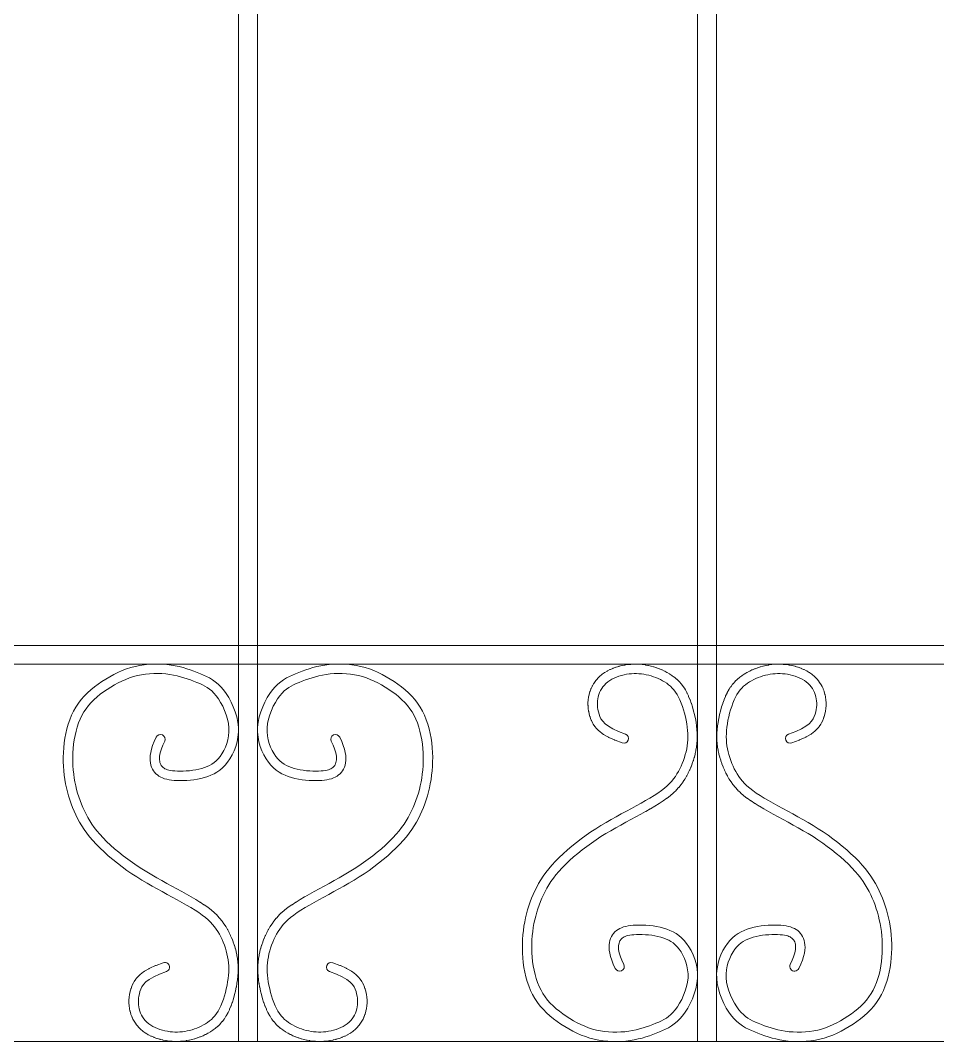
# Model space of a CAD drawing. Header units: millimetres. Extents: x -25 to 4147, y 0 to 2650.
# Drawn here: x 972 to 1458, y 489 to 1030 of the extents above; entities that cross this region are included whole.
import ezdxf

# ---------------------------------------------------------------- set-up
doc = ezdxf.new("R2010")
doc.units = ezdxf.units.MM
doc.layers.add('ceco.net 340', color=7, linetype='Continuous', lineweight=5)

msp = doc.modelspace()

# ---------------------------------------------------------------- linework, layer by layer
at = {"layer": 'ceco.net 340'}
for p, q in [((1087.82, 2250), (1087.82, 488.65)), ((1097.82, 2250), (1097.82, 488.65)), ((1331.13, 2250), (1331.13, 488.65)), ((1341.13, 2250), (1341.13, 488.65)), ((450, 698.65), (3672.14, 698.65)), ((450, 688.65), (3672.14, 688.65)), ((1341.13, 688.65), (1341.13, 488.65)), ((450, 488.65), (3672.14, 488.65))]:
    msp.add_line(p, q, dxfattribs=at)
for points in [[(1049.63, 525.71), (1045.85, 524.28), (1042.84, 522.89), (1040.51, 521.52), (1038.76, 520.18), (1037.5, 518.87), (1036.61, 517.59), (1036, 516.33), (1035.57, 515.09), (1035.23, 513.88), (1034.98, 512.68), (1034.81, 511.51), (1034.71, 510.35), (1034.7, 509.21), (1034.77, 508.08), (1034.93, 506.96), (1035.16, 505.85), (1035.48, 504.75), (1035.89, 503.68), (1036.38, 502.62), (1036.96, 501.6), (1037.63, 500.62), (1038.4, 499.68), (1039.25, 498.81), (1040.21, 497.99), (1041.25, 497.25), (1042.38, 496.58), (1043.58, 495.98), (1044.84, 495.45), (1046.13, 494.98), (1047.46, 494.59), (1048.8, 494.26), (1050.15, 494), (1051.49, 493.81), (1052.81, 493.68), (1054.13, 493.62), (1055.44, 493.62), (1056.74, 493.68), (1058.04, 493.8), (1059.33, 493.98), (1060.61, 494.22), (1061.89, 494.51), (1063.17, 494.86), (1064.43, 495.26), (1065.67, 495.71), (1066.88, 496.22), (1068.07, 496.78), (1069.22, 497.38), (1070.34, 498.04), (1071.41, 498.74), (1072.44, 499.51), (1073.43, 500.35), (1074.38, 501.27), (1075.28, 502.29), (1076.13, 503.42), (1076.95, 504.68), (1077.72, 506.06), (1078.45, 507.59), (1079.13, 509.24), (1079.77, 510.98), (1080.34, 512.79), (1080.86, 514.65), (1081.32, 516.52), (1081.72, 518.39), (1082.04, 520.22), (1082.3, 522), (1082.48, 523.73), (1082.59, 525.42), (1082.62, 527.07), (1082.58, 528.69), (1082.47, 530.29), (1082.28, 531.88), (1082.02, 533.45), (1081.68, 535.03), (1081.28, 536.6), (1080.81, 538.15), (1080.28, 539.69), (1079.69, 541.2), (1079.05, 542.67), (1078.36, 544.11), (1077.63, 545.51), (1076.85, 546.85), (1076.02, 548.16), (1075.11, 549.43), (1074.09, 550.68), (1072.95, 551.92), (1071.67, 553.16), (1070.22, 554.4), (1068.59, 555.66), (1066.76, 556.95), (1064.74, 558.26), (1062.57, 559.6), (1060.25, 560.96), (1057.82, 562.34), (1055.29, 563.74), (1052.7, 565.16), (1050.05, 566.6), (1047.38, 568.06), (1044.69, 569.54), (1042, 571.05), (1039.3, 572.61), (1036.61, 574.2), (1033.93, 575.85), (1031.29, 577.57), (1028.67, 579.35), (1026.1, 581.2), (1023.58, 583.11), (1021.14, 585.08), (1018.78, 587.08), (1016.53, 589.1), (1014.4, 591.13), (1012.4, 593.15), (1010.56, 595.16), (1008.88, 597.13), (1007.36, 599.09), (1005.97, 601.02), (1004.71, 602.95), (1003.57, 604.87), (1002.52, 606.79), (1001.56, 608.73), (1000.68, 610.69), (999.85, 612.67), (999.08, 614.68), (998.38, 616.72), (997.73, 618.79), (997.15, 620.91), (996.63, 623.06), (996.17, 625.26), (995.79, 627.51), (995.46, 629.81), (995.21, 632.15), (995.04, 634.54), (994.94, 636.95), (994.92, 639.4), (995, 641.88), (995.16, 644.37), (995.43, 646.88), (995.79, 649.39), (996.26, 651.9), (996.84, 654.39), (997.53, 656.84), (998.35, 659.24), (999.3, 661.56), (1000.38, 663.81), (1001.59, 665.95), (1002.95, 667.98), (1004.44, 669.9), (1006.04, 671.72), (1007.75, 673.44), (1009.56, 675.07), (1011.44, 676.61), (1013.4, 678.08), (1015.4, 679.47), (1017.46, 680.79), (1019.55, 682.04), (1021.69, 683.21), (1023.87, 684.28), (1026.09, 685.25), (1028.36, 686.12), (1030.67, 686.87), (1033.02, 687.49), (1035.41, 687.98), (1037.83, 688.35), (1040.27, 688.59), (1042.7, 688.71), (1045.11, 688.73), (1047.48, 688.64), (1049.81, 688.45), (1052.07, 688.17), (1054.25, 687.8), (1056.35, 687.35), (1058.39, 686.84), (1060.35, 686.27), (1062.24, 685.65), (1064.07, 685), (1065.85, 684.32), (1067.57, 683.63), (1069.23, 682.92), (1070.85, 682.18), (1072.43, 681.36), (1073.97, 680.44), (1075.47, 679.38), (1076.95, 678.15), (1078.4, 676.71), (1079.83, 675.04), (1081.24, 673.1), (1082.61, 670.93), (1083.88, 668.57), (1085.03, 666.06), (1086.03, 663.43), (1086.83, 660.73), (1087.41, 657.99), (1087.72, 655.26), (1087.74, 652.57), (1087.5, 649.95), (1087.01, 647.41), (1086.31, 644.98), (1085.43, 642.67), (1084.4, 640.52), (1083.25, 638.53), (1082.01, 636.73), (1080.69, 635.13), (1079.32, 633.73), (1077.88, 632.51), (1076.38, 631.45), (1074.81, 630.54), (1073.18, 629.77), (1071.49, 629.11), (1069.73, 628.56), (1067.91, 628.1), (1066.05, 627.73), (1064.18, 627.43), (1062.3, 627.21), (1060.45, 627.06), (1058.64, 626.98), (1056.9, 626.95), (1055.26, 626.98), (1053.72, 627.07), (1052.29, 627.2), (1050.96, 627.39), (1049.73, 627.65), (1048.58, 627.96), (1047.52, 628.34), (1046.54, 628.79), (1045.63, 629.32), (1044.78, 629.92), (1044.01, 630.59), (1043.31, 631.34), (1042.7, 632.17), (1042.16, 633.08), (1041.71, 634.07), (1041.36, 635.13), (1041.09, 636.28), (1040.93, 637.51), (1040.89, 638.84), (1040.99, 640.29), (1041.24, 641.87), (1041.67, 643.6), (1042.29, 645.51), (1043.12, 647.61), (1044.18, 649.92)], [(1136, 525.71), (1139.79, 524.28), (1142.8, 522.89), (1145.12, 521.52), (1146.87, 520.18), (1148.14, 518.87), (1149.03, 517.59), (1149.64, 516.33), (1150.07, 515.09), (1150.4, 513.88), (1150.66, 512.68), (1150.83, 511.51), (1150.92, 510.35), (1150.93, 509.21), (1150.86, 508.08), (1150.71, 506.96), (1150.47, 505.85), (1150.15, 504.75), (1149.75, 503.68), (1149.25, 502.62), (1148.67, 501.6), (1148, 500.62), (1147.24, 499.68), (1146.38, 498.81), (1145.43, 497.99), (1144.38, 497.25), (1143.26, 496.58), (1142.06, 495.98), (1140.8, 495.45), (1139.5, 494.98), (1138.18, 494.59), (1136.83, 494.26), (1135.49, 494), (1134.15, 493.81), (1132.82, 493.68), (1131.5, 493.62), (1130.19, 493.62), (1128.89, 493.68), (1127.6, 493.8), (1126.31, 493.98), (1125.02, 494.22), (1123.74, 494.51), (1122.47, 494.86), (1121.21, 495.26), (1119.97, 495.71), (1118.75, 496.22), (1117.57, 496.78), (1116.41, 497.38), (1115.3, 498.04), (1114.22, 498.74), (1113.19, 499.51), (1112.2, 500.35), (1111.26, 501.27), (1110.36, 502.29), (1109.5, 503.42), (1108.69, 504.68), (1107.91, 506.06), (1107.19, 507.59), (1106.5, 509.24), (1105.87, 510.98), (1105.29, 512.79), (1104.77, 514.65), (1104.31, 516.52), (1103.92, 518.39), (1103.59, 520.22), (1103.34, 522), (1103.16, 523.73), (1103.05, 525.42), (1103.02, 527.07), (1103.05, 528.69), (1103.17, 530.29), (1103.35, 531.88), (1103.62, 533.45), (1103.95, 535.03), (1104.36, 536.6), (1104.83, 538.15), (1105.36, 539.69), (1105.95, 541.2), (1106.59, 542.67), (1107.28, 544.11), (1108.01, 545.51), (1108.78, 546.85), (1109.62, 548.16), (1110.53, 549.43), (1111.55, 550.68), (1112.68, 551.92), (1113.97, 553.16), (1115.41, 554.4), (1117.04, 555.66), (1118.88, 556.95), (1120.89, 558.26), (1123.07, 559.6), (1125.39, 560.96), (1127.82, 562.34), (1130.34, 563.74), (1132.94, 565.16), (1135.58, 566.6), (1138.26, 568.06), (1140.94, 569.54), (1143.64, 571.05), (1146.34, 572.61), (1149.03, 574.2), (1151.7, 575.85), (1154.35, 577.57), (1156.97, 579.35), (1159.54, 581.2), (1162.06, 583.11), (1164.5, 585.08), (1166.86, 587.08), (1169.11, 589.1), (1171.24, 591.13), (1173.23, 593.15), (1175.07, 595.16), (1176.75, 597.13), (1178.28, 599.09), (1179.66, 601.02), (1180.92, 602.95), (1182.07, 604.87), (1183.11, 606.79), (1184.07, 608.73), (1184.96, 610.69), (1185.79, 612.67), (1186.55, 614.68), (1187.26, 616.72), (1187.9, 618.79), (1188.49, 620.91), (1189.01, 623.06), (1189.46, 625.26), (1189.85, 627.51), (1190.17, 629.81), (1190.42, 632.15), (1190.6, 634.54), (1190.7, 636.95), (1190.71, 639.4), (1190.64, 641.88), (1190.47, 644.37), (1190.21, 646.88), (1189.85, 649.39), (1189.38, 651.9), (1188.8, 654.39), (1188.1, 656.84), (1187.28, 659.24), (1186.34, 661.56), (1185.26, 663.81), (1184.04, 665.95), (1182.69, 667.98), (1181.2, 669.9), (1179.59, 671.72), (1177.88, 673.44), (1176.08, 675.07), (1174.19, 676.61), (1172.24, 678.08), (1170.23, 679.47), (1168.18, 680.79), (1166.08, 682.04), (1163.95, 683.21), (1161.77, 684.28), (1159.54, 685.25), (1157.28, 686.12), (1154.97, 686.87), (1152.61, 687.49), (1150.22, 687.98), (1147.8, 688.35), (1145.37, 688.59), (1142.94, 688.71), (1140.53, 688.73), (1138.16, 688.64), (1135.83, 688.45), (1133.57, 688.17), (1131.39, 687.8), (1129.28, 687.35), (1127.25, 686.84), (1125.29, 686.27), (1123.39, 685.65), (1121.56, 685), (1119.79, 684.32), (1118.07, 683.63), (1116.4, 682.92), (1114.79, 682.18), (1113.21, 681.36), (1111.67, 680.44), (1110.16, 679.38), (1108.69, 678.15), (1107.24, 676.71), (1105.8, 675.04), (1104.39, 673.1), (1103.03, 670.93), (1101.76, 668.57), (1100.6, 666.06), (1099.61, 663.43), (1098.8, 660.73), (1098.23, 657.99), (1097.92, 655.26), (1097.89, 652.57), (1098.14, 649.95), (1098.63, 647.41), (1099.32, 644.98), (1100.2, 642.67), (1101.23, 640.52), (1102.39, 638.53), (1103.63, 636.73), (1104.94, 635.13), (1106.32, 633.73), (1107.76, 632.51), (1109.26, 631.45), (1110.83, 630.54), (1112.46, 629.77), (1114.15, 629.11), (1115.91, 628.56), (1117.72, 628.1), (1119.58, 627.73), (1121.46, 627.43), (1123.34, 627.21), (1125.19, 627.06), (1127, 626.98), (1128.73, 626.95), (1130.38, 626.98), (1131.92, 627.07), (1133.35, 627.2), (1134.68, 627.39), (1135.91, 627.65), (1137.06, 627.96), (1138.12, 628.34), (1139.1, 628.79), (1140.01, 629.32), (1140.85, 629.92), (1141.62, 630.59), (1142.32, 631.34), (1142.94, 632.17), (1143.48, 633.08), (1143.92, 634.07), (1144.28, 635.13), (1144.54, 636.28), (1144.7, 637.51), (1144.74, 638.84), (1144.65, 640.29), (1144.39, 641.87), (1143.97, 643.6), (1143.35, 645.51), (1142.52, 647.61), (1141.45, 649.92)], [(1292.94, 651.58), (1289.16, 653.01), (1286.15, 654.4), (1283.83, 655.77), (1282.08, 657.11), (1280.81, 658.42), (1279.92, 659.7), (1279.31, 660.96), (1278.88, 662.2), (1278.55, 663.41), (1278.29, 664.61), (1278.12, 665.78), (1278.03, 666.94), (1278.01, 668.08), (1278.09, 669.21), (1278.24, 670.33), (1278.48, 671.44), (1278.8, 672.54), (1279.2, 673.61), (1279.69, 674.67), (1280.28, 675.69), (1280.95, 676.67), (1281.71, 677.61), (1282.57, 678.48), (1283.52, 679.3), (1284.56, 680.04), (1285.69, 680.71), (1286.89, 681.31), (1288.15, 681.84), (1289.45, 682.31), (1290.77, 682.7), (1292.12, 683.03), (1293.46, 683.29), (1294.8, 683.48), (1296.13, 683.61), (1297.44, 683.67), (1298.75, 683.67), (1300.06, 683.61), (1301.35, 683.49), (1302.64, 683.31), (1303.93, 683.07), (1305.21, 682.78), (1306.48, 682.43), (1307.74, 682.03), (1308.98, 681.58), (1310.19, 681.07), (1311.38, 680.52), (1312.54, 679.91), (1313.65, 679.25), (1314.73, 678.55), (1315.76, 677.78), (1316.74, 676.94), (1317.69, 676.02), (1318.59, 675), (1319.45, 673.87), (1320.26, 672.61), (1321.03, 671.23), (1321.76, 669.7), (1322.45, 668.05), (1323.08, 666.31), (1323.66, 664.5), (1324.18, 662.64), (1324.64, 660.77), (1325.03, 658.9), (1325.36, 657.07), (1325.61, 655.29), (1325.79, 653.56), (1325.9, 651.87), (1325.93, 650.22), (1325.89, 648.6), (1325.78, 647), (1325.59, 645.41), (1325.33, 643.84), (1325, 642.26), (1324.59, 640.69), (1324.12, 639.14), (1323.59, 637.6), (1323, 636.09), (1322.36, 634.62), (1321.67, 633.18), (1320.94, 631.78), (1320.17, 630.44), (1319.33, 629.13), (1318.42, 627.86), (1317.4, 626.61), (1316.27, 625.37), (1314.98, 624.14), (1313.54, 622.89), (1311.9, 621.63), (1310.07, 620.34), (1308.06, 619.03), (1305.88, 617.69), (1303.56, 616.33), (1301.13, 614.95), (1298.61, 613.55), (1296.01, 612.13), (1293.37, 610.69), (1290.69, 609.23), (1288.01, 607.75), (1285.31, 606.24), (1282.61, 604.68), (1279.92, 603.09), (1277.25, 601.44), (1274.6, 599.72), (1271.98, 597.94), (1269.41, 596.09), (1266.89, 594.18), (1264.45, 592.21), (1262.09, 590.21), (1259.84, 588.19), (1257.71, 586.16), (1255.72, 584.14), (1253.88, 582.13), (1252.2, 580.16), (1250.67, 578.2), (1249.29, 576.27), (1248.03, 574.34), (1246.88, 572.42), (1245.84, 570.5), (1244.88, 568.56), (1243.99, 566.6), (1243.16, 564.62), (1242.4, 562.61), (1241.69, 560.57), (1241.04, 558.5), (1240.46, 556.38), (1239.94, 554.23), (1239.49, 552.03), (1239.1, 549.78), (1238.78, 547.48), (1238.52, 545.14), (1238.35, 542.75), (1238.25, 540.34), (1238.24, 537.89), (1238.31, 535.41), (1238.48, 532.92), (1238.74, 530.41), (1239.1, 527.9), (1239.57, 525.39), (1240.15, 522.9), (1240.85, 520.45), (1241.66, 518.05), (1242.61, 515.73), (1243.69, 513.48), (1244.91, 511.34), (1246.26, 509.31), (1247.75, 507.39), (1249.36, 505.57), (1251.07, 503.85), (1252.87, 502.22), (1254.76, 500.68), (1256.71, 499.21), (1258.72, 497.82), (1260.77, 496.5), (1262.86, 495.25), (1265, 494.08), (1267.18, 493.01), (1269.41, 492.04), (1271.67, 491.17), (1273.98, 490.42), (1276.33, 489.8), (1278.73, 489.31), (1281.15, 488.94), (1283.58, 488.7), (1286.01, 488.58), (1288.42, 488.56), (1290.79, 488.65), (1293.12, 488.84), (1295.38, 489.12), (1297.56, 489.49), (1299.67, 489.94), (1301.7, 490.45), (1303.66, 491.02), (1305.55, 491.64), (1307.39, 492.29), (1309.16, 492.97), (1310.88, 493.66), (1312.54, 494.37), (1314.16, 495.11), (1315.74, 495.93), (1317.28, 496.85), (1318.78, 497.91), (1320.26, 499.14), (1321.71, 500.58), (1323.15, 502.25), (1324.56, 504.19), (1325.92, 506.36), (1327.19, 508.72), (1328.35, 511.23), (1329.34, 513.86), (1330.15, 516.56), (1330.72, 519.3), (1331.03, 522.03), (1331.06, 524.72), (1330.81, 527.34), (1330.32, 529.88), (1329.62, 532.31), (1328.75, 534.62), (1327.72, 536.77), (1326.56, 538.76), (1325.32, 540.56), (1324.01, 542.16), (1322.63, 543.56), (1321.19, 544.78), (1319.69, 545.84), (1318.12, 546.75), (1316.49, 547.52), (1314.8, 548.18), (1313.04, 548.73), (1311.23, 549.19), (1309.37, 549.56), (1307.49, 549.86), (1305.61, 550.08), (1303.76, 550.23), (1301.95, 550.31), (1300.22, 550.34), (1298.57, 550.31), (1297.03, 550.22), (1295.6, 550.09), (1294.27, 549.9), (1293.04, 549.64), (1291.89, 549.33), (1290.83, 548.95), (1289.85, 548.5), (1288.94, 547.97), (1288.1, 547.38), (1287.33, 546.7), (1286.63, 545.95), (1286.01, 545.12), (1285.47, 544.21), (1285.02, 543.22), (1284.67, 542.16), (1284.41, 541.01), (1284.25, 539.78), (1284.21, 538.45), (1284.3, 537), (1284.56, 535.42), (1284.98, 533.69), (1285.6, 531.78), (1286.43, 529.68), (1287.49, 527.37)], [(1379.32, 651.58), (1383.1, 653.01), (1386.11, 654.4), (1388.44, 655.77), (1390.18, 657.11), (1391.45, 658.42), (1392.34, 659.7), (1392.95, 660.96), (1393.38, 662.2), (1393.72, 663.41), (1393.97, 664.61), (1394.14, 665.78), (1394.24, 666.94), (1394.25, 668.08), (1394.18, 669.21), (1394.02, 670.33), (1393.79, 671.44), (1393.47, 672.54), (1393.06, 673.61), (1392.57, 674.67), (1391.99, 675.69), (1391.32, 676.67), (1390.55, 677.61), (1389.7, 678.48), (1388.74, 679.3), (1387.7, 680.04), (1386.57, 680.71), (1385.37, 681.31), (1384.11, 681.84), (1382.82, 682.31), (1381.49, 682.7), (1380.14, 683.03), (1378.8, 683.29), (1377.46, 683.48), (1376.13, 683.61), (1374.82, 683.67), (1373.51, 683.67), (1372.21, 683.61), (1370.91, 683.49), (1369.62, 683.31), (1368.34, 683.07), (1367.05, 682.78), (1365.78, 682.43), (1364.52, 682.03), (1363.28, 681.58), (1362.07, 681.07), (1360.88, 680.52), (1359.72, 679.91), (1358.61, 679.25), (1357.54, 678.55), (1356.5, 677.78), (1355.52, 676.94), (1354.57, 676.02), (1353.67, 675), (1352.81, 673.87), (1352, 672.61), (1351.23, 671.23), (1350.5, 669.7), (1349.82, 668.05), (1349.18, 666.31), (1348.61, 664.5), (1348.08, 662.64), (1347.63, 660.77), (1347.23, 658.9), (1346.91, 657.07), (1346.65, 655.29), (1346.47, 653.56), (1346.36, 651.87), (1346.33, 650.22), (1346.37, 648.6), (1346.48, 647), (1346.67, 645.41), (1346.93, 643.84), (1347.26, 642.26), (1347.67, 640.69), (1348.14, 639.14), (1348.67, 637.6), (1349.26, 636.09), (1349.9, 634.62), (1350.59, 633.18), (1351.32, 631.78), (1352.1, 630.44), (1352.93, 629.13), (1353.84, 627.86), (1354.86, 626.61), (1356, 625.37), (1357.28, 624.14), (1358.73, 622.89), (1360.36, 621.63), (1362.19, 620.34), (1364.21, 619.03), (1366.38, 617.69), (1368.7, 616.33), (1371.13, 614.95), (1373.66, 613.55), (1376.25, 612.13), (1378.9, 610.69), (1381.57, 609.23), (1384.26, 607.75), (1386.95, 606.24), (1389.65, 604.68), (1392.34, 603.09), (1395.01, 601.44), (1397.66, 599.72), (1400.28, 597.94), (1402.85, 596.09), (1405.37, 594.18), (1407.81, 592.21), (1410.17, 590.21), (1412.42, 588.19), (1414.55, 586.16), (1416.54, 584.14), (1418.39, 582.13), (1420.07, 580.16), (1421.59, 578.2), (1422.98, 576.27), (1424.23, 574.34), (1425.38, 572.42), (1426.42, 570.5), (1427.38, 568.56), (1428.27, 566.6), (1429.1, 564.62), (1429.87, 562.61), (1430.57, 560.57), (1431.22, 558.5), (1431.8, 556.38), (1432.32, 554.23), (1432.77, 552.03), (1433.16, 549.78), (1433.49, 547.48), (1433.74, 545.14), (1433.91, 542.75), (1434.01, 540.34), (1434.03, 537.89), (1433.95, 535.41), (1433.79, 532.92), (1433.52, 530.41), (1433.16, 527.9), (1432.69, 525.39), (1432.11, 522.9), (1431.42, 520.45), (1430.6, 518.05), (1429.65, 515.73), (1428.57, 513.48), (1427.36, 511.34), (1426, 509.31), (1424.51, 507.39), (1422.91, 505.57), (1421.19, 503.85), (1419.39, 502.22), (1417.51, 500.68), (1415.55, 499.21), (1413.54, 497.82), (1411.49, 496.5), (1409.4, 495.25), (1407.26, 494.08), (1405.08, 493.01), (1402.86, 492.04), (1400.59, 491.17), (1398.28, 490.42), (1395.93, 489.8), (1393.54, 489.31), (1391.11, 488.94), (1388.68, 488.7), (1386.25, 488.58), (1383.84, 488.56), (1381.47, 488.65), (1379.14, 488.84), (1376.88, 489.12), (1374.7, 489.49), (1372.6, 489.94), (1370.56, 490.45), (1368.6, 491.02), (1366.71, 491.64), (1364.87, 492.29), (1363.1, 492.97), (1361.38, 493.66), (1359.72, 494.37), (1358.1, 495.11), (1356.52, 495.93), (1354.98, 496.85), (1353.48, 497.91), (1352, 499.14), (1350.55, 500.58), (1349.12, 502.25), (1347.7, 504.19), (1346.34, 506.36), (1345.07, 508.72), (1343.92, 511.23), (1342.92, 513.86), (1342.12, 516.56), (1341.54, 519.3), (1341.23, 522.03), (1341.21, 524.72), (1341.45, 527.34), (1341.94, 529.88), (1342.64, 532.31), (1343.52, 534.62), (1344.55, 536.77), (1345.7, 538.76), (1346.94, 540.56), (1348.26, 542.16), (1349.63, 543.56), (1351.07, 544.78), (1352.57, 545.84), (1354.14, 546.75), (1355.77, 547.52), (1357.46, 548.18), (1359.22, 548.73), (1361.04, 549.19), (1362.89, 549.56), (1364.77, 549.86), (1366.65, 550.08), (1368.5, 550.23), (1370.31, 550.31), (1372.05, 550.34), (1373.69, 550.31), (1375.23, 550.22), (1376.66, 550.09), (1377.99, 549.9), (1379.22, 549.64), (1380.37, 549.33), (1381.43, 548.95), (1382.41, 548.5), (1383.32, 547.97), (1384.16, 547.38), (1384.94, 546.7), (1385.63, 545.95), (1386.25, 545.12), (1386.79, 544.21), (1387.24, 543.22), (1387.59, 542.16), (1387.86, 541.01), (1388.01, 539.78), (1388.06, 538.45), (1387.96, 537), (1387.71, 535.42), (1387.28, 533.69), (1386.66, 531.78), (1385.83, 529.68), (1384.77, 527.37)]]:
    msp.add_lwpolyline(points, dxfattribs=at)
for points in [[(1291.18, 646.9), (1287.39, 648.33, -0.018526), (1287.05, 648.47), (1284.05, 649.87, -0.02401), (1283.62, 650.09), (1281.29, 651.46, -0.03058), (1280.79, 651.8), (1279.04, 653.13, -0.037109), (1278.49, 653.63), (1277.22, 654.94, -0.040944), (1276.7, 655.57), (1275.81, 656.85, -0.03872), (1275.42, 657.52), (1274.81, 658.78, -0.02899), (1274.59, 659.32), (1274.16, 660.55, -0.016625), (1274.06, 660.87), (1273.73, 662.09, -0.014695), (1273.66, 662.37), (1273.4, 663.57, -0.015749), (1273.35, 663.88), (1273.17, 665.05, -0.016704), (1273.13, 665.38), (1273.04, 666.54, -0.017506), (1273.03, 666.89), (1273.01, 668.04, -0.018102), (1273.02, 668.4), (1273.1, 669.53, -0.01845), (1273.13, 669.9), (1273.29, 671.01, -0.018524), (1273.35, 671.38), (1273.59, 672.48, -0.018452), (1273.68, 672.84), (1274, 673.94, -0.018802), (1274.12, 674.29), (1274.52, 675.37, -0.019374), (1274.67, 675.73), (1275.16, 676.79, -0.020024), (1275.35, 677.14), (1275.93, 678.16, -0.020714), (1276.15, 678.51), (1276.82, 679.5, -0.021397), (1277.08, 679.84), (1277.84, 680.77, -0.022021), (1278.13, 681.1), (1278.99, 681.98, -0.022531), (1279.32, 682.28), (1280.27, 683.1, -0.022367), (1280.62, 683.37), (1281.67, 684.12, -0.020214), (1282.01, 684.34), (1283.14, 685.01, -0.017942), (1283.45, 685.18), (1284.65, 685.78, -0.016078), (1284.94, 685.92), (1286.2, 686.45, -0.01459), (1286.47, 686.55), (1287.77, 687.02, -0.01344), (1288.02, 687.1), (1289.35, 687.49, -0.012596), (1289.59, 687.56), (1290.94, 687.89, -0.012037), (1291.17, 687.94), (1292.52, 688.2, -0.011796), (1292.75, 688.24), (1294.09, 688.43, -0.01186), (1294.32, 688.46), (1295.65, 688.58, -0.011906), (1295.89, 688.6), (1297.21, 688.66, -0.011871), (1297.44, 688.67), (1298.75, 688.67, -0.011755), (1298.99, 688.66), (1300.29, 688.6, -0.01156), (1300.52, 688.59), (1301.82, 688.47, -0.011293), (1302.04, 688.44), (1303.33, 688.26, -0.01096), (1303.55, 688.23), (1304.83, 687.99, -0.010625), (1305.04, 687.95), (1306.32, 687.65, -0.010507), (1306.52, 687.6), (1307.8, 687.26, -0.010519), (1308, 687.2), (1309.26, 686.8, -0.010613), (1309.46, 686.73), (1310.7, 686.27, -0.010791), (1310.9, 686.19), (1312.11, 685.69, -0.011052), (1312.32, 685.6), (1313.5, 685.04, -0.011398), (1313.71, 684.94), (1314.86, 684.33, -0.011831), (1315.07, 684.22), (1316.19, 683.56, -0.012624), (1316.4, 683.43), (1317.47, 682.72, -0.014451), (1317.71, 682.56), (1318.74, 681.79, -0.016231), (1319, 681.59), (1319.98, 680.75, -0.017546), (1320.24, 680.51), (1321.19, 679.59, -0.018298), (1321.44, 679.33), (1322.34, 678.3, -0.018454), (1322.57, 678.02), (1323.43, 676.89, -0.01805), (1323.64, 676.59), (1324.45, 675.34, -0.017188), (1324.63, 675.05), (1325.4, 673.66, -0.015683), (1325.55, 673.38), (1326.28, 671.86, -0.013181), (1326.38, 671.61), (1327.07, 669.97, -0.01117), (1327.15, 669.76), (1327.78, 668.02, -0.009782), (1327.84, 667.83), (1328.42, 666.02, -0.008856), (1328.47, 665.85), (1328.99, 663.99, -0.008297), (1329.03, 663.83), (1329.49, 661.96, -0.008056), (1329.53, 661.8), (1329.92, 659.94, -0.008123), (1329.95, 659.78), (1330.28, 657.94, -0.008556), (1330.31, 657.77), (1330.56, 655.99, -0.00932), (1330.58, 655.81), (1330.76, 654.08, -0.010075), (1330.78, 653.87), (1330.89, 652.19, -0.010733), (1330.9, 651.97), (1330.93, 650.32, -0.011254), (1330.93, 650.1), (1330.89, 648.48, -0.011605), (1330.88, 648.25), (1330.77, 646.65, -0.011758), (1330.75, 646.41), (1330.56, 644.83, -0.011701), (1330.53, 644.6), (1330.27, 643.02, -0.011388), (1330.22, 642.8), (1329.89, 641.22, -0.010808), (1329.84, 641.01), (1329.43, 639.44, -0.010278), (1329.38, 639.24), (1328.91, 637.69, -0.009859), (1328.85, 637.5), (1328.31, 635.97, -0.009545), (1328.25, 635.79), (1327.66, 634.28, -0.009335), (1327.59, 634.1), (1326.95, 632.63, -0.009229), (1326.87, 632.46), (1326.18, 631.02, -0.00923), (1326.1, 630.86), (1325.37, 629.46, -0.009723), (1325.27, 629.29), (1324.5, 627.94, -0.011671), (1324.38, 627.75), (1323.55, 626.44, -0.013556), (1323.39, 626.22), (1322.48, 624.94, -0.014792), (1322.3, 624.71), (1321.28, 623.46, -0.015289), (1321.08, 623.23), (1319.95, 621.99, -0.015076), (1319.74, 621.77), (1318.45, 620.54, -0.014282), (1318.24, 620.34), (1316.8, 619.1, -0.013091), (1316.59, 618.93), (1314.96, 617.67, -0.011392), (1314.78, 617.54), (1312.95, 616.25, -0.008802), (1312.8, 616.15), (1310.78, 614.84, -0.006609), (1310.67, 614.77), (1308.5, 613.43, -0.004919), (1308.41, 613.38), (1306.1, 612.02, -0.003568), (1306.03, 611.99), (1303.6, 610.6, -0.002447), (1303.56, 610.58), (1301.03, 609.18, -0.001481), (1301.01, 609.16), (1298.41, 607.74, -0.000613), (1298.4, 607.74), (1295.76, 606.3), (1293.1, 604.85), (1290.43, 603.38), (1287.78, 601.89), (1285.13, 600.37), (1282.51, 598.81), (1279.92, 597.21), (1277.36, 595.56), (1274.85, 593.85), (1272.38, 592.07), (1269.97, 590.24), (1267.63, 588.36), (1265.38, 586.45), (1263.24, 584.52), (1261.22, 582.6), (1259.34, 580.69), (1257.62, 578.82), (1256.07, 577), (1254.68, 575.21), (1253.41, 573.44), (1252.27, 571.7), (1251.23, 569.95), (1250.28, 568.19), (1249.4, 566.42), (1248.57, 564.61), (1247.81, 562.77), (1247.1, 560.9), (1246.44, 559.01), (1245.84, 557.09), (1245.3, 555.13), (1244.82, 553.14), (1244.4, 551.09), (1244.04, 549), (1243.74, 546.87), (1243.5, 544.69), (1243.34, 542.47), (1243.25, 540.22), (1243.24, 537.95), (1243.31, 535.65), (1243.46, 533.35), (1243.7, 531.03), (1244.04, 528.71), (1244.46, 526.41), (1244.99, 524.15), (1245.62, 521.94), (1246.35, 519.8), (1247.18, 517.75), (1248.12, 515.8), (1249.16, 513.97), (1250.32, 512.23), (1251.6, 510.58), (1253, 508.99), (1254.52, 507.47), (1256.13, 506.01), (1257.84, 504.61), (1259.64, 503.27), (1261.5, 501.98), (1263.4, 500.75), (1265.34, 499.59), (1267.3, 498.52), (1269.29, 497.55), (1271.3, 496.67), (1273.34, 495.89), (1275.39, 495.22), (1277.48, 494.67), (1279.6, 494.23), (1281.77, 493.91), (1283.96, 493.69), (1286.15, 493.58), (1288.34, 493.56), (1290.5, 493.64), (1292.61, 493.81), (1294.65, 494.07), (1296.63, 494.4), (1298.54, 494.81), (1300.39, 495.28), (1302.19, 495.8), (1303.94, 496.37), (1305.66, 496.98), (1307.33, 497.62), (1308.97, 498.28), (1310.52, 498.94), (1311.97, 499.61), (1313.3, 500.3), (1314.55, 501.04), (1315.74, 501.88), (1316.9, 502.84), (1318.05, 503.99), (1319.22, 505.36), (1320.42, 506.99), (1321.6, 508.88), (1322.72, 510.95), (1323.73, 513.16), (1324.6, 515.46), (1325.3, 517.79), (1325.78, 520.1), (1326.04, 522.34), (1326.05, 524.51), (1325.85, 526.64), (1325.45, 528.72), (1324.88, 530.73), (1324.15, 532.65), (1323.29, 534.44), (1322.34, 536.08), (1321.32, 537.55), (1320.28, 538.81), (1319.22, 539.9), (1318.13, 540.83), (1316.99, 541.63), (1315.79, 542.32), (1314.52, 542.93), (1313.15, 543.46), (1311.68, 543.92), (1310.12, 544.31), (1308.49, 544.64), (1306.81, 544.9), (1305.12, 545.1), (1303.44, 545.24), (1301.8, 545.31), (1300.23, 545.34), (1298.75, 545.31), (1297.4, 545.24), (1296.2, 545.12), (1295.13, 544.97), (1294.2, 544.78), (1293.4, 544.56), (1292.72, 544.32), (1292.14, 544.05), (1291.64, 543.76), (1291.2, 543.45), (1290.81, 543.11), (1290.48, 542.74), (1290.18, 542.35), (1289.92, 541.9), (1289.68, 541.39), (1289.49, 540.8), (1289.33, 540.13), (1289.24, 539.38), (1289.21, 538.54), (1289.28, 537.57), (1289.46, 536.41), (1289.79, 535.06), (1290.31, 533.47), (1291.03, 531.64), (1292.04, 529.45)], [(1381.08, 646.9), (1384.87, 648.33, 0.018526), (1385.21, 648.47), (1388.22, 649.87, 0.02401), (1388.64, 650.09), (1390.97, 651.46, 0.03058), (1391.48, 651.8), (1393.22, 653.13, 0.037109), (1393.78, 653.63), (1395.05, 654.94, 0.040944), (1395.56, 655.57), (1396.45, 656.85, 0.03872), (1396.84, 657.52), (1397.45, 658.78, 0.02899), (1397.67, 659.32), (1398.1, 660.55, 0.016625), (1398.2, 660.87), (1398.54, 662.09, 0.014695), (1398.61, 662.37), (1398.86, 663.57, 0.015749), (1398.92, 663.88), (1399.09, 665.05, 0.016704), (1399.13, 665.38), (1399.22, 666.54, 0.017506), (1399.24, 666.89), (1399.25, 668.04, 0.018102), (1399.24, 668.4), (1399.17, 669.53, 0.01845), (1399.13, 669.9), (1398.98, 671.01, 0.018524), (1398.91, 671.38), (1398.68, 672.48, 0.018452), (1398.59, 672.84), (1398.27, 673.94, 0.018802), (1398.15, 674.29), (1397.74, 675.37, 0.019374), (1397.59, 675.73), (1397.1, 676.79, 0.020024), (1396.91, 677.14), (1396.33, 678.16, 0.020714), (1396.11, 678.51), (1395.44, 679.5, 0.021397), (1395.19, 679.84), (1394.42, 680.77, 0.022021), (1394.13, 681.1), (1393.27, 681.98, 0.022531), (1392.94, 682.28), (1391.99, 683.1, 0.022367), (1391.64, 683.37), (1390.59, 684.12, 0.020214), (1390.25, 684.34), (1389.13, 685.01, 0.017942), (1388.81, 685.18), (1387.61, 685.78, 0.016078), (1387.32, 685.92), (1386.06, 686.45, 0.01459), (1385.79, 686.55), (1384.49, 687.02, 0.01344), (1384.24, 687.1), (1382.91, 687.49, 0.012596), (1382.67, 687.56), (1381.32, 687.89, 0.012037), (1381.09, 687.94), (1379.74, 688.2, 0.011796), (1379.51, 688.24), (1378.17, 688.43, 0.01186), (1377.94, 688.46), (1376.61, 688.58, 0.011906), (1376.37, 688.6), (1375.06, 688.66, 0.011871), (1374.82, 688.67), (1373.51, 688.67, 0.011755), (1373.27, 688.66), (1371.97, 688.6, 0.01156), (1371.74, 688.59), (1370.45, 688.47, 0.011293), (1370.22, 688.44), (1368.93, 688.26, 0.01096), (1368.72, 688.23), (1367.43, 687.99, 0.010625), (1367.22, 687.95), (1365.94, 687.65, 0.010507), (1365.74, 687.6), (1364.47, 687.26, 0.010519), (1364.26, 687.2), (1363.01, 686.8, 0.010613), (1362.8, 686.73), (1361.56, 686.27, 0.010791), (1361.36, 686.19), (1360.15, 685.69, 0.011052), (1359.95, 685.6), (1358.76, 685.04, 0.011398), (1358.55, 684.94), (1357.4, 684.33, 0.011831), (1357.19, 684.22), (1356.08, 683.56, 0.012624), (1355.86, 683.43), (1354.79, 682.72, 0.014451), (1354.55, 682.56), (1353.52, 681.79, 0.016231), (1353.27, 681.59), (1352.28, 680.75, 0.017546), (1352.02, 680.51), (1351.08, 679.59, 0.018298), (1350.82, 679.33), (1349.92, 678.3, 0.018454), (1349.69, 678.02), (1348.83, 676.89, 0.01805), (1348.62, 676.59), (1347.81, 675.34, 0.017188), (1347.63, 675.05), (1346.86, 673.66, 0.015683), (1346.72, 673.38), (1345.99, 671.86, 0.013181), (1345.88, 671.61), (1345.2, 669.97, 0.01117), (1345.12, 669.76), (1344.48, 668.02, 0.009782), (1344.42, 667.83), (1343.84, 666.02, 0.008856), (1343.79, 665.85), (1343.27, 663.99, 0.008297), (1343.23, 663.83), (1342.77, 661.96, 0.008056), (1342.73, 661.8), (1342.34, 659.94, 0.008123), (1342.31, 659.78), (1341.98, 657.94, 0.008556), (1341.96, 657.77), (1341.7, 655.99, 0.00932), (1341.68, 655.81), (1341.5, 654.08, 0.010075), (1341.48, 653.87), (1341.37, 652.19, 0.010733), (1341.36, 651.97), (1341.33, 650.32, 0.011254), (1341.33, 650.1), (1341.37, 648.48, 0.011605), (1341.38, 648.25), (1341.49, 646.65, 0.011758), (1341.51, 646.41), (1341.7, 644.83, 0.011701), (1341.73, 644.6), (1342, 643.02, 0.011388), (1342.04, 642.8), (1342.37, 641.22, 0.010808), (1342.42, 641.01), (1342.83, 639.44, 0.010278), (1342.88, 639.24), (1343.36, 637.69, 0.009859), (1343.42, 637.5), (1343.95, 635.97, 0.009545), (1344.01, 635.79), (1344.6, 634.28, 0.009335), (1344.67, 634.1), (1345.32, 632.63, 0.009229), (1345.39, 632.46), (1346.08, 631.02, 0.00923), (1346.16, 630.86), (1346.89, 629.46, 0.009723), (1346.99, 629.29), (1347.76, 627.94, 0.011671), (1347.88, 627.75), (1348.72, 626.44, 0.013556), (1348.87, 626.22), (1349.78, 624.94, 0.014792), (1349.96, 624.71), (1350.98, 623.46, 0.015289), (1351.18, 623.23), (1352.32, 621.99, 0.015076), (1352.53, 621.77), (1353.81, 620.54, 0.014282), (1354.02, 620.34), (1355.47, 619.1, 0.013091), (1355.67, 618.93), (1357.3, 617.67, 0.011392), (1357.48, 617.54), (1359.32, 616.25, 0.008802), (1359.46, 616.15), (1361.48, 614.84, 0.006609), (1361.59, 614.77), (1363.77, 613.43, 0.004919), (1363.85, 613.38), (1366.17, 612.02, 0.003568), (1366.23, 611.99), (1368.66, 610.6, 0.002447), (1368.7, 610.58), (1371.23, 609.18, 0.001481), (1371.25, 609.16), (1373.85, 607.74, 0.000613), (1373.86, 607.74), (1376.5, 606.3), (1379.16, 604.85), (1381.83, 603.38), (1384.48, 601.89), (1387.13, 600.37), (1389.75, 598.81), (1392.34, 597.21), (1394.9, 595.56), (1397.41, 593.85), (1399.88, 592.07), (1402.29, 590.24), (1404.63, 588.36), (1406.88, 586.45), (1409.02, 584.52), (1411.04, 582.6), (1412.92, 580.69), (1414.64, 578.82), (1416.19, 577), (1417.59, 575.21), (1418.85, 573.44), (1419.99, 571.7), (1421.03, 569.95), (1421.99, 568.19), (1422.87, 566.42), (1423.69, 564.61), (1424.45, 562.77), (1425.17, 560.9), (1425.82, 559.01), (1426.42, 557.09), (1426.96, 555.13), (1427.44, 553.14), (1427.86, 551.09), (1428.22, 549), (1428.52, 546.87), (1428.76, 544.69), (1428.92, 542.47), (1429.01, 540.22), (1429.02, 537.95), (1428.96, 535.65), (1428.8, 533.35), (1428.56, 531.03), (1428.23, 528.71), (1427.8, 526.41), (1427.27, 524.15), (1426.64, 521.94), (1425.91, 519.8), (1425.08, 517.75), (1424.14, 515.8), (1423.1, 513.97), (1421.94, 512.23), (1420.66, 510.58), (1419.26, 508.99), (1417.75, 507.47), (1416.13, 506.01), (1414.42, 504.61), (1412.63, 503.27), (1410.76, 501.98), (1408.86, 500.75), (1406.92, 499.59), (1404.96, 498.52), (1402.97, 497.55), (1400.96, 496.67), (1398.93, 495.89), (1396.87, 495.22), (1394.78, 494.67), (1392.66, 494.23), (1390.49, 493.91), (1388.31, 493.69), (1386.11, 493.58), (1383.92, 493.56), (1381.76, 493.64), (1379.65, 493.81), (1377.61, 494.07), (1375.64, 494.4), (1373.73, 494.81), (1371.87, 495.28), (1370.07, 495.8), (1368.32, 496.37), (1366.61, 496.98), (1364.93, 497.62), (1363.29, 498.28), (1361.74, 498.94), (1360.29, 499.61), (1358.96, 500.3), (1357.71, 501.04), (1356.52, 501.88), (1355.37, 502.84), (1354.21, 503.99), (1353.04, 505.36), (1351.85, 506.99), (1350.67, 508.88), (1349.55, 510.95), (1348.53, 513.16), (1347.66, 515.46), (1346.97, 517.79), (1346.48, 520.1), (1346.23, 522.34), (1346.21, 524.51), (1346.41, 526.64), (1346.81, 528.72), (1347.39, 530.73), (1348.12, 532.65), (1348.97, 534.44), (1349.93, 536.08), (1350.94, 537.55), (1351.98, 538.81), (1353.04, 539.9), (1354.14, 540.83), (1355.27, 541.63), (1356.47, 542.32), (1357.75, 542.93), (1359.11, 543.46), (1360.58, 543.92), (1362.14, 544.31), (1363.78, 544.64), (1365.45, 544.9), (1367.14, 545.1), (1368.82, 545.24), (1370.46, 545.31), (1372.03, 545.34), (1373.51, 545.31), (1374.86, 545.24), (1376.07, 545.12), (1377.13, 544.97), (1378.06, 544.78), (1378.86, 544.56), (1379.54, 544.32), (1380.12, 544.05), (1380.62, 543.76), (1381.06, 543.45), (1381.45, 543.11), (1381.79, 542.74), (1382.08, 542.35), (1382.35, 541.9), (1382.58, 541.39), (1382.77, 540.8), (1382.93, 540.13), (1383.02, 539.38), (1383.05, 538.54), (1382.98, 537.57), (1382.8, 536.41), (1382.47, 535.06), (1381.95, 533.47), (1381.23, 531.64), (1380.22, 529.45)], [(1047.87, 530.39), (1044.08, 528.96, 0.018526), (1043.74, 528.82), (1040.73, 527.42, 0.02401), (1040.31, 527.2), (1037.98, 525.83, 0.03058), (1037.47, 525.49), (1035.73, 524.16, 0.037109), (1035.17, 523.66), (1033.9, 522.35, 0.040944), (1033.39, 521.72), (1032.5, 520.44, 0.03872), (1032.11, 519.77), (1031.5, 518.51, 0.02899), (1031.28, 517.97), (1030.85, 516.74, 0.016625), (1030.75, 516.42), (1030.41, 515.21, 0.014695), (1030.34, 514.92), (1030.09, 513.73, 0.015749), (1030.03, 513.42), (1029.86, 512.24, 0.016704), (1029.82, 511.91), (1029.73, 510.75, 0.017506), (1029.71, 510.4), (1029.7, 509.25, 0.018102), (1029.71, 508.89), (1029.78, 507.76, 0.01845), (1029.82, 507.4), (1029.97, 506.28, 0.018524), (1030.04, 505.91), (1030.27, 504.81, 0.018452), (1030.36, 504.45), (1030.68, 503.35, 0.018802), (1030.8, 503), (1031.21, 501.92, 0.019374), (1031.36, 501.56), (1031.85, 500.5, 0.020024), (1032.03, 500.15), (1032.62, 499.13, 0.020714), (1032.84, 498.78), (1033.51, 497.79, 0.021397), (1033.76, 497.45), (1034.53, 496.52, 0.022021), (1034.82, 496.19), (1035.68, 495.31, 0.022531), (1036.01, 495.01), (1036.96, 494.19, 0.022367), (1037.31, 493.92), (1038.36, 493.18, 0.020214), (1038.69, 492.95), (1039.82, 492.28, 0.017942), (1040.14, 492.11), (1041.34, 491.51, 0.016078), (1041.63, 491.37), (1042.88, 490.84, 0.01459), (1043.16, 490.74), (1044.45, 490.27, 0.01344), (1044.71, 490.19), (1046.04, 489.8, 0.012596), (1046.28, 489.73), (1047.62, 489.4, 0.012037), (1047.86, 489.35), (1049.21, 489.09, 0.011796), (1049.44, 489.05), (1050.78, 488.86, 0.01186), (1051.01, 488.83), (1052.34, 488.71, 0.011906), (1052.58, 488.69), (1053.89, 488.63, 0.011871), (1054.13, 488.62), (1055.44, 488.62, 0.011755), (1055.67, 488.63), (1056.98, 488.69, 0.01156), (1057.21, 488.7), (1058.5, 488.82, 0.011293), (1058.73, 488.85), (1060.02, 489.03, 0.01096), (1060.23, 489.06), (1061.52, 489.3, 0.010625), (1061.73, 489.34), (1063.01, 489.64, 0.010507), (1063.21, 489.69), (1064.48, 490.03, 0.010519), (1064.69, 490.09), (1065.94, 490.49, 0.010613), (1066.14, 490.56), (1067.38, 491.02, 0.010791), (1067.59, 491.1), (1068.8, 491.6, 0.011052), (1069, 491.69), (1070.19, 492.25, 0.011398), (1070.4, 492.35), (1071.55, 492.96, 0.011831), (1071.76, 493.07), (1072.87, 493.73, 0.012624), (1073.09, 493.86), (1074.16, 494.57, 0.014451), (1074.4, 494.73), (1075.43, 495.5, 0.016231), (1075.68, 495.7), (1076.67, 496.54, 0.017546), (1076.93, 496.78), (1077.87, 497.7, 0.018298), (1078.12, 497.96), (1079.03, 498.99, 0.018454), (1079.26, 499.27), (1080.12, 500.4, 0.01805), (1080.32, 500.7), (1081.14, 501.95, 0.017188), (1081.32, 502.24), (1082.09, 503.63, 0.015683), (1082.23, 503.91), (1082.96, 505.43, 0.013181), (1083.07, 505.68), (1083.75, 507.32, 0.01117), (1083.83, 507.53), (1084.47, 509.27, 0.009782), (1084.53, 509.46), (1085.11, 511.27, 0.008856), (1085.16, 511.44), (1085.68, 513.3, 0.008297), (1085.72, 513.46), (1086.18, 515.33, 0.008056), (1086.22, 515.49), (1086.61, 517.35, 0.008123), (1086.64, 517.51), (1086.97, 519.35, 0.008556), (1086.99, 519.52), (1087.25, 521.3, 0.00932), (1087.27, 521.48), (1087.45, 523.21, 0.010075), (1087.47, 523.42), (1087.58, 525.1, 0.010733), (1087.59, 525.32), (1087.62, 526.97, 0.011254), (1087.62, 527.19), (1087.58, 528.81, 0.011605), (1087.57, 529.05), (1087.46, 530.64, 0.011758), (1087.43, 530.88), (1087.25, 532.46, 0.011701), (1087.21, 532.69), (1086.95, 534.27, 0.011388), (1086.91, 534.49), (1086.58, 536.07, 0.010808), (1086.53, 536.28), (1086.12, 537.85, 0.010278), (1086.06, 538.05), (1085.59, 539.6, 0.009859), (1085.53, 539.79), (1085, 541.32, 0.009545), (1084.93, 541.5), (1084.35, 543.01, 0.009335), (1084.27, 543.19), (1083.63, 544.66, 0.009229), (1083.56, 544.83), (1082.87, 546.27, 0.00923), (1082.79, 546.44), (1082.05, 547.83, 0.009723), (1081.96, 548), (1081.19, 549.35, 0.011671), (1081.07, 549.55), (1080.23, 550.85, 0.013556), (1080.08, 551.07), (1079.17, 552.35, 0.014792), (1078.99, 552.58), (1077.97, 553.83, 0.015289), (1077.77, 554.06), (1076.63, 555.3, 0.015076), (1076.42, 555.52), (1075.14, 556.75, 0.014282), (1074.93, 556.95), (1073.48, 558.19, 0.013091), (1073.28, 558.36), (1071.65, 559.62, 0.011392), (1071.47, 559.75), (1069.63, 561.04, 0.008802), (1069.49, 561.14), (1067.47, 562.45, 0.006609), (1067.36, 562.52), (1065.18, 563.86, 0.004919), (1065.1, 563.91), (1062.78, 565.27, 0.003568), (1062.72, 565.3), (1060.29, 566.69, 0.002447), (1060.25, 566.71), (1057.72, 568.11, 0.001481), (1057.69, 568.13), (1055.1, 569.55, 0.000613), (1055.09, 569.55), (1052.45, 570.99), (1049.78, 572.44), (1047.12, 573.91), (1044.46, 575.4), (1041.82, 576.92), (1039.2, 578.48), (1036.61, 580.08), (1034.05, 581.73), (1031.54, 583.44), (1029.07, 585.22), (1026.66, 587.05), (1024.32, 588.93), (1022.07, 590.84), (1019.92, 592.77), (1017.9, 594.69), (1016.03, 596.6), (1014.31, 598.47), (1012.76, 600.29), (1011.36, 602.08), (1010.1, 603.85), (1008.96, 605.59), (1007.92, 607.34), (1006.96, 609.1), (1006.08, 610.87), (1005.26, 612.68), (1004.49, 614.52), (1003.78, 616.39), (1003.13, 618.28), (1002.53, 620.2), (1001.99, 622.16), (1001.51, 624.15), (1001.09, 626.2), (1000.73, 628.29), (1000.43, 630.42), (1000.19, 632.6), (1000.03, 634.82), (999.94, 637.07), (999.92, 639.34), (999.99, 641.64), (1000.15, 643.94), (1000.39, 646.26), (1000.72, 648.58), (1001.15, 650.88), (1001.68, 653.14), (1002.31, 655.35), (1003.04, 657.49), (1003.87, 659.54), (1004.81, 661.49), (1005.85, 663.32), (1007.01, 665.06), (1008.29, 666.71), (1009.69, 668.3), (1011.2, 669.82), (1012.82, 671.28), (1014.53, 672.68), (1016.32, 674.02), (1018.18, 675.31), (1020.09, 676.54), (1022.03, 677.7), (1023.99, 678.77), (1025.98, 679.74), (1027.99, 680.62), (1030.02, 681.4), (1032.08, 682.07), (1034.17, 682.62), (1036.29, 683.06), (1038.45, 683.38), (1040.64, 683.6), (1042.84, 683.71), (1045.03, 683.73), (1047.18, 683.65), (1049.29, 683.48), (1051.34, 683.22), (1053.31, 682.89), (1055.22, 682.48), (1057.07, 682.01), (1058.88, 681.49), (1060.63, 680.92), (1062.34, 680.31), (1064.02, 679.67), (1065.65, 679.01), (1067.21, 678.35), (1068.66, 677.68), (1069.99, 676.99), (1071.24, 676.25), (1072.43, 675.41), (1073.58, 674.45), (1074.74, 673.3), (1075.91, 671.93), (1077.1, 670.3), (1078.28, 668.41), (1079.4, 666.34), (1080.42, 664.13), (1081.29, 661.83), (1081.98, 659.5), (1082.47, 657.19), (1082.72, 654.95), (1082.74, 652.78), (1082.54, 650.65), (1082.14, 648.57), (1081.56, 646.56), (1080.83, 644.64), (1079.98, 642.85), (1079.02, 641.21), (1078.01, 639.74), (1076.97, 638.48), (1075.91, 637.39), (1074.81, 636.46), (1073.68, 635.66), (1072.48, 634.97), (1071.2, 634.36), (1069.84, 633.83), (1068.37, 633.37), (1066.81, 632.98), (1065.17, 632.65), (1063.5, 632.39), (1061.81, 632.19), (1060.13, 632.05), (1058.49, 631.98), (1056.91, 631.95), (1055.44, 631.98), (1054.09, 632.05), (1052.88, 632.17), (1051.82, 632.32), (1050.89, 632.51), (1050.09, 632.73), (1049.41, 632.98), (1048.83, 633.24), (1048.33, 633.53), (1047.89, 633.84), (1047.5, 634.18), (1047.16, 634.55), (1046.87, 634.94), (1046.6, 635.39), (1046.37, 635.9), (1046.18, 636.49), (1046.02, 637.16), (1045.92, 637.91), (1045.9, 638.75), (1045.96, 639.72), (1046.15, 640.88), (1046.48, 642.23), (1047, 643.82), (1047.72, 645.65), (1048.73, 647.84)], [(1137.77, 530.39), (1141.56, 528.96, -0.018526), (1141.9, 528.82), (1144.9, 527.42, -0.02401), (1145.33, 527.2), (1147.66, 525.83, -0.03058), (1148.16, 525.49), (1149.91, 524.16, -0.037109), (1150.46, 523.66), (1151.73, 522.35, -0.040944), (1152.25, 521.72), (1153.14, 520.44, -0.03872), (1153.53, 519.77), (1154.14, 518.51, -0.02899), (1154.36, 517.97), (1154.79, 516.74, -0.016625), (1154.89, 516.42), (1155.22, 515.21, -0.014695), (1155.29, 514.92), (1155.55, 513.73, -0.015749), (1155.6, 513.42), (1155.78, 512.24, -0.016704), (1155.81, 511.91), (1155.91, 510.75, -0.017506), (1155.92, 510.4), (1155.93, 509.25, -0.018102), (1155.92, 508.89), (1155.85, 507.76, -0.01845), (1155.82, 507.4), (1155.66, 506.28, -0.018524), (1155.6, 505.91), (1155.36, 504.81, -0.018452), (1155.27, 504.45), (1154.95, 503.35, -0.018802), (1154.83, 503), (1154.43, 501.92, -0.019374), (1154.28, 501.56), (1153.79, 500.5, -0.020024), (1153.6, 500.15), (1153.02, 499.13, -0.020714), (1152.8, 498.78), (1152.13, 497.79, -0.021397), (1151.87, 497.45), (1151.11, 496.52, -0.022021), (1150.82, 496.19), (1149.96, 495.31, -0.022531), (1149.63, 495.01), (1148.68, 494.19, -0.022367), (1148.33, 493.92), (1147.28, 493.18, -0.020214), (1146.94, 492.95), (1145.81, 492.28, -0.017942), (1145.5, 492.11), (1144.3, 491.51, -0.016078), (1144.01, 491.37), (1142.75, 490.84, -0.01459), (1142.48, 490.74), (1141.18, 490.27, -0.01344), (1140.93, 490.19), (1139.6, 489.8, -0.012596), (1139.36, 489.73), (1138.01, 489.4, -0.012037), (1137.78, 489.35), (1136.43, 489.09, -0.011796), (1136.2, 489.05), (1134.86, 488.86, -0.01186), (1134.63, 488.83), (1133.3, 488.71, -0.011906), (1133.06, 488.69), (1131.74, 488.63, -0.011871), (1131.51, 488.62), (1130.2, 488.62, -0.011755), (1129.96, 488.63), (1128.66, 488.69, -0.01156), (1128.43, 488.7), (1127.13, 488.82, -0.011293), (1126.91, 488.85), (1125.62, 489.03, -0.01096), (1125.4, 489.06), (1124.12, 489.3, -0.010625), (1123.91, 489.34), (1122.63, 489.64, -0.010507), (1122.42, 489.69), (1121.15, 490.03, -0.010519), (1120.95, 490.09), (1119.69, 490.49, -0.010613), (1119.49, 490.56), (1118.25, 491.02, -0.010791), (1118.05, 491.1), (1116.83, 491.6, -0.011052), (1116.63, 491.69), (1115.44, 492.25, -0.011398), (1115.24, 492.35), (1114.09, 492.96, -0.011831), (1113.88, 493.07), (1112.76, 493.73, -0.012624), (1112.55, 493.86), (1111.47, 494.57, -0.014451), (1111.24, 494.73), (1110.21, 495.5, -0.016231), (1109.95, 495.7), (1108.97, 496.54, -0.017546), (1108.71, 496.78), (1107.76, 497.7, -0.018298), (1107.51, 497.96), (1106.61, 498.99, -0.018454), (1106.38, 499.27), (1105.52, 500.4, -0.01805), (1105.31, 500.7), (1104.5, 501.95, -0.017188), (1104.32, 502.24), (1103.55, 503.63, -0.015683), (1103.4, 503.91), (1102.67, 505.43, -0.013181), (1102.57, 505.68), (1101.88, 507.32, -0.01117), (1101.8, 507.53), (1101.17, 509.27, -0.009782), (1101.11, 509.46), (1100.53, 511.27, -0.008856), (1100.48, 511.44), (1099.96, 513.3, -0.008297), (1099.92, 513.46), (1099.46, 515.33, -0.008056), (1099.42, 515.49), (1099.03, 517.35, -0.008123), (1098.99, 517.51), (1098.67, 519.35, -0.008556), (1098.64, 519.52), (1098.39, 521.3, -0.00932), (1098.37, 521.48), (1098.18, 523.21, -0.010075), (1098.17, 523.42), (1098.06, 525.1, -0.010733), (1098.05, 525.32), (1098.02, 526.97, -0.011254), (1098.02, 527.19), (1098.06, 528.81, -0.011605), (1098.07, 529.05), (1098.18, 530.64, -0.011758), (1098.2, 530.88), (1098.39, 532.46, -0.011701), (1098.42, 532.69), (1098.68, 534.27, -0.011388), (1098.73, 534.49), (1099.06, 536.07, -0.010808), (1099.11, 536.28), (1099.52, 537.85, -0.010278), (1099.57, 538.05), (1100.04, 539.6, -0.009859), (1100.1, 539.79), (1100.64, 541.32, -0.009545), (1100.7, 541.5), (1101.29, 543.01, -0.009335), (1101.36, 543.19), (1102, 544.66, -0.009229), (1102.08, 544.83), (1102.77, 546.27, -0.00923), (1102.85, 546.44), (1103.58, 547.83, -0.009723), (1103.68, 548), (1104.45, 549.35, -0.011671), (1104.57, 549.55), (1105.4, 550.85, -0.013556), (1105.56, 551.07), (1106.47, 552.35, -0.014792), (1106.65, 552.58), (1107.66, 553.83, -0.015289), (1107.86, 554.06), (1109, 555.3, -0.015076), (1109.21, 555.52), (1110.49, 556.75, -0.014282), (1110.71, 556.95), (1112.15, 558.19, -0.013091), (1112.35, 558.36), (1113.99, 559.62, -0.011392), (1114.17, 559.75), (1116, 561.04, -0.008802), (1116.15, 561.14), (1118.16, 562.45, -0.006609), (1118.28, 562.52), (1120.45, 563.86, -0.004919), (1120.54, 563.91), (1122.85, 565.27, -0.003568), (1122.92, 565.3), (1125.35, 566.69, -0.002447), (1125.39, 566.71), (1127.92, 568.11, -0.001481), (1127.94, 568.13), (1130.54, 569.55, -0.000613), (1130.55, 569.55), (1133.19, 570.99), (1135.85, 572.44), (1138.51, 573.91), (1141.17, 575.4), (1143.82, 576.92), (1146.44, 578.48), (1149.03, 580.08), (1151.59, 581.73), (1154.1, 583.44), (1156.57, 585.22), (1158.98, 587.05), (1161.32, 588.93), (1163.57, 590.84), (1165.71, 592.77), (1167.73, 594.69), (1169.61, 596.6), (1171.33, 598.47), (1172.88, 600.29), (1174.27, 602.08), (1175.54, 603.85), (1176.68, 605.59), (1177.72, 607.34), (1178.67, 609.1), (1179.55, 610.87), (1180.37, 612.68), (1181.14, 614.52), (1181.85, 616.39), (1182.51, 618.28), (1183.11, 620.2), (1183.65, 622.16), (1184.13, 624.15), (1184.55, 626.2), (1184.91, 628.29), (1185.21, 630.42), (1185.44, 632.6), (1185.61, 634.82), (1185.7, 637.07), (1185.71, 639.34), (1185.64, 641.64), (1185.49, 643.94), (1185.25, 646.26), (1184.91, 648.58), (1184.48, 650.88), (1183.96, 653.14), (1183.33, 655.35), (1182.6, 657.49), (1181.77, 659.54), (1180.83, 661.49), (1179.79, 663.32), (1178.63, 665.06), (1177.35, 666.71), (1175.94, 668.3), (1174.43, 669.82), (1172.82, 671.28), (1171.11, 672.68), (1169.31, 674.02), (1167.45, 675.31), (1165.54, 676.54), (1163.61, 677.7), (1161.64, 678.77), (1159.66, 679.74), (1157.65, 680.62), (1155.61, 681.4), (1153.56, 682.07), (1151.47, 682.62), (1149.35, 683.06), (1147.18, 683.38), (1144.99, 683.6), (1142.8, 683.71), (1140.61, 683.73), (1138.45, 683.65), (1136.34, 683.48), (1134.3, 683.22), (1132.32, 682.89), (1130.41, 682.48), (1128.56, 682.01), (1126.76, 681.49), (1125.01, 680.92), (1123.29, 680.31), (1121.62, 679.67), (1119.98, 679.01), (1118.42, 678.35), (1116.98, 677.68), (1115.64, 676.99), (1114.4, 676.25), (1113.21, 675.41), (1112.05, 674.45), (1110.9, 673.3), (1109.73, 671.93), (1108.53, 670.3), (1107.35, 668.41), (1106.23, 666.34), (1105.22, 664.13), (1104.35, 661.83), (1103.65, 659.5), (1103.17, 657.19), (1102.91, 654.95), (1102.9, 652.78), (1103.1, 650.65), (1103.5, 648.57), (1104.07, 646.56), (1104.8, 644.64), (1105.66, 642.85), (1106.61, 641.21), (1107.63, 639.74), (1108.67, 638.48), (1109.73, 637.39), (1110.82, 636.46), (1111.96, 635.66), (1113.16, 634.97), (1114.43, 634.36), (1115.8, 633.83), (1117.27, 633.37), (1118.83, 632.98), (1120.46, 632.65), (1122.14, 632.39), (1123.83, 632.19), (1125.51, 632.05), (1127.15, 631.98), (1128.72, 631.95), (1130.2, 631.98), (1131.55, 632.05), (1132.75, 632.17), (1133.82, 632.32), (1134.75, 632.51), (1135.54, 632.73), (1136.22, 632.98), (1136.81, 633.24), (1137.31, 633.53), (1137.75, 633.84), (1138.13, 634.18), (1138.47, 634.55), (1138.77, 634.94), (1139.03, 635.39), (1139.26, 635.9), (1139.46, 636.49), (1139.61, 637.16), (1139.71, 637.91), (1139.74, 638.75), (1139.67, 639.72), (1139.49, 640.88), (1139.15, 642.23), (1138.64, 643.82), (1137.92, 645.65), (1136.91, 647.84)]]:
    msp.add_lwpolyline(points, format="xyb", dxfattribs=at)
for centre, start, end in [((1046.45, 648.88), 335.3191, 155.3191), ((1139.18, 648.88), 24.6809, 204.6809), ((1292.06, 649.24), 249.3288, 69.3288), ((1380.2, 649.24), 110.6712, 290.6712), ((1048.75, 528.05), 290.6712, 110.6712), ((1136.89, 528.05), 69.3288, 249.3288), ((1289.77, 528.41), 204.6809, 24.6809), ((1382.5, 528.41), 155.3191, 335.3191)]:
    msp.add_arc(centre, 2.5, start, end, dxfattribs=at)

doc.saveas('drawing.dxf')
